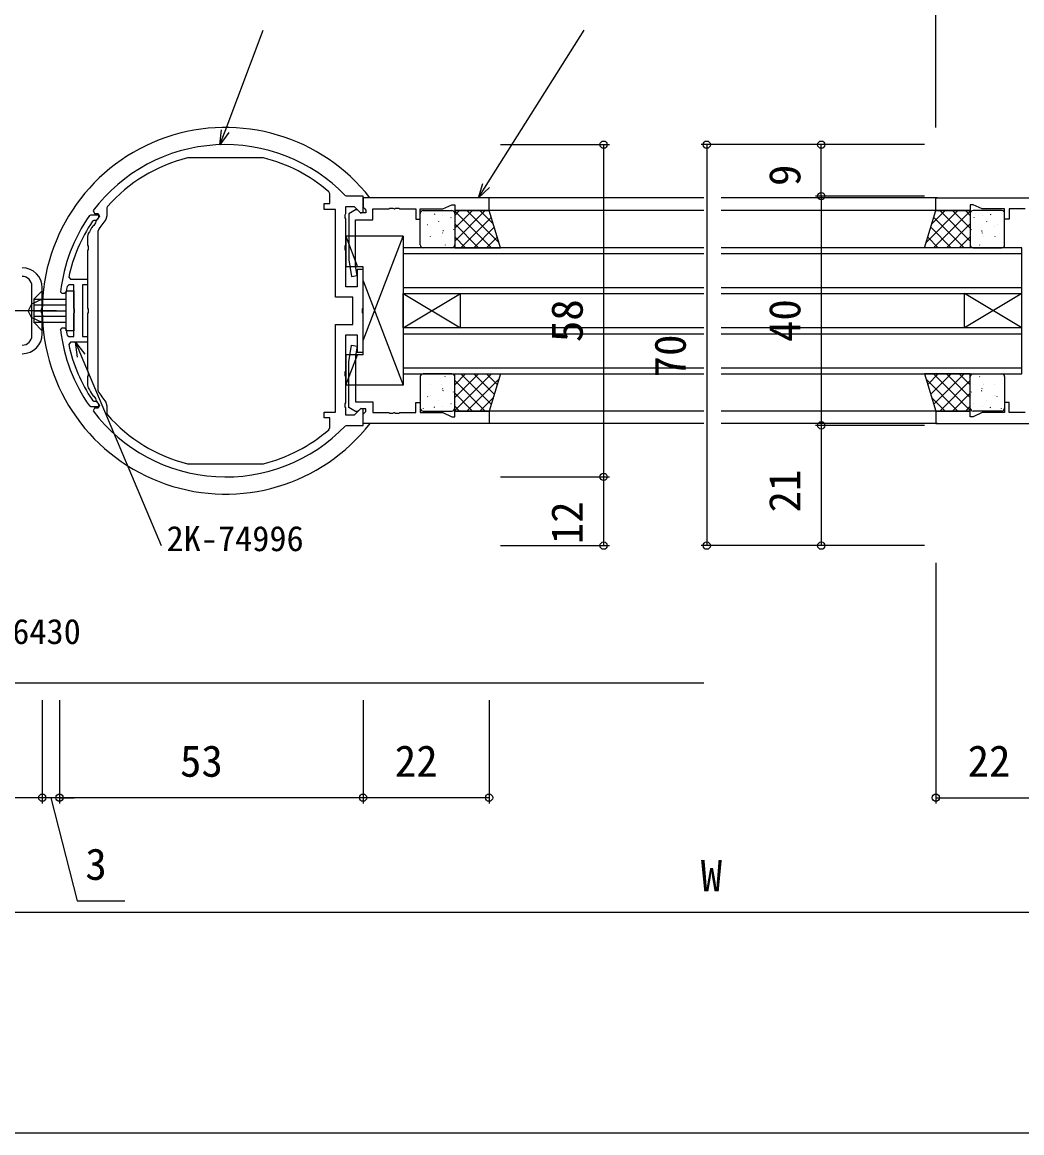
# Model space of a CAD drawing. Units: millimetres, scale not verified. Extents: x -437 to 438, y -344 to 341.
# Drawn here: x 85.8 to 260.3, y -343.7 to -149.8 of the extents above; entities that cross this region are included whole.
import ezdxf
from ezdxf.enums import TextEntityAlignment as Align

# ---------------------------------------------------------------- set-up
doc = ezdxf.new("R2010")
doc.units = ezdxf.units.MM
doc.header["$LTSCALE"] = 2
for name, color, linetype in [('0-2_YKK_11', 7, 'Continuous'), ('0-3_YKK_12', 2, 'Continuous'), ('0-4_YKK_13', 4, 'Continuous'), ('0-6_YKK_D', 6, 'Continuous'), ('0-7_YKK_ZWAK', 7, 'Continuous')]:
    doc.layers.add(name, color=color, linetype=linetype)
doc.styles.add('ＭＳ ゴシック', font='')
doc.styles.get('ＭＳ ゴシック').set_extended_font_data('MS Gothic')

msp = doc.modelspace()

# ---------------------------------------------------------------- linework, layer by layer
at = {"layer": '0-2_YKK_11'}
for p, q in [((99.046, -186.187), (99, -186.347)), ((87.5, -204.504), (87.5, -195.904))]:
    msp.add_line(p, q, dxfattribs=at)
for points in [[(127.921, -173.513), (127.848, -173.504), (114.752, -173.504), (114.679, -173.513)], [(139.328, -220.97), (139.5, -220.593), (139.5, -218.904), (138.5, -218.904), (138.5, -217.904), (140.5, -217.904), (140.5, -202.604), (143.5, -202.604), (143.5, -197.804), (140.5, -197.804), (140.5, -182.504), (138.5, -182.504), (138.5, -181.504), (139.5, -181.504), (139.5, -179.815), (139.328, -179.437)], [(142.212, -220.296), (142.428, -220.204), (145.3, -220.204), (145.3, -217.403), (144.93, -217.25), (143.776, -218.404), (142.3, -218.404), (142.3, -217.162), (142.18, -216.979), (142.18, -216.429), (142.3, -216.245), (142.3, -211.662), (142.18, -211.479), (142.18, -210.929), (142.3, -210.745), (142.3, -204.404), (144.3, -204.404), (144.3, -207.404), (145.3, -207.404), (145.3, -200.662), (145.18, -200.479), (145.18, -199.929), (145.3, -199.745), (145.3, -193.004), (144.3, -193.004), (144.3, -196.004), (142.3, -196.004), (142.3, -189.662), (142.18, -189.479), (142.18, -188.929), (142.3, -188.745), (142.3, -184.162), (142.18, -183.979), (142.18, -183.429), (142.3, -183.245), (142.3, -182.004), (143.776, -182.004), (144.93, -183.158), (145.3, -183.004), (145.3, -180.204)], [(145.3, -180.204), (142.428, -180.204), (142.212, -180.112)], [(100.675, -182.014), (100.6, -182.213), (100.6, -183.639), (100.395, -184.245)], [(260.892, -182.435), (258.1, -182.435), (258.1, -184.205), (257.3, -184.205), (257.3, -182.435), (253.365, -182.435), (251.8, -181.705), (251.3, -181.705), (251.3, -182.705), (245.3, -182.705), (245.3, -180.505), (267.3, -180.505)], [(97.536, -183.582), (97.782, -183.454), (99.1, -183.454), (99.1, -183.876), (99.043, -184.052)], [(98.161, -182.723), (98.4, -183.204), (99.075, -183.204), (99.315, -183.684)], [(98.846, -184.327), (98.601, -184.454), (98.309, -184.454), (98.06, -184.586)], [(98.625, -184.644), (98.621, -184.864), (98.319, -185.321), (98.118, -185.411)], [(97.328, -186.727), (97.2, -187.218), (97.2, -188.745), (97.32, -188.929), (97.32, -189.479), (97.2, -189.662)], [(99, -186.347), (99, -214.06), (99.046, -214.22)], [(97.2, -189.662), (97.2, -199.745), (97.32, -199.929), (97.32, -200.479), (97.2, -200.662), (97.2, -210.745), (97.32, -210.929), (97.32, -211.479), (97.2, -211.662), (97.2, -213.19), (97.328, -213.68)], [(93.624, -204.449), (93.92, -204.704), (94.8, -204.704), (94.8, -200.662), (94.92, -200.479), (94.92, -199.929), (94.8, -199.745), (94.8, -195.704), (93.92, -195.704), (93.624, -195.958)], [(93.921, -194.341), (94.214, -194.704), (97.2, -194.704), (97.2, -195.704), (96.3, -195.704)], [(96.3, -195.704), (96.3, -204.704), (97.2, -204.704), (97.2, -205.704), (94.214, -205.704), (93.921, -206.066)], [(89.3, -204.204), (89.3, -200.662), (89.18, -200.479), (89.18, -199.929), (89.3, -199.745), (89.3, -196.204)], [(93.491, -196.939), (93.193, -197.204), (92.79, -197.204), (92.492, -196.869)], [(92.492, -203.538), (92.79, -203.204), (93.193, -203.204), (93.491, -203.469)], [(98.118, -214.996), (98.319, -215.086), (98.621, -215.543), (98.625, -215.763)], [(99.043, -216.355), (99.1, -216.531), (99.1, -216.954), (97.782, -216.954), (97.536, -216.826)], [(98.06, -215.821), (98.309, -215.954), (98.601, -215.954), (98.846, -216.08)], [(99.315, -216.723), (99.075, -217.204), (98.4, -217.204), (98.161, -217.685)], [(100.395, -216.162), (100.6, -216.769), (100.6, -218.195), (100.675, -218.393)], [(260.892, -217.975), (258.1, -217.975), (258.1, -216.205), (257.3, -216.205), (257.3, -217.975), (253.365, -217.975), (251.8, -218.705), (251.3, -218.705), (251.3, -217.705), (245.3, -217.705), (245.3, -219.905), (267.3, -219.905)], [(114.679, -226.895), (114.752, -226.904), (127.848, -226.904), (127.921, -226.895)]]:
    msp.add_lwpolyline(points, dxfattribs=at)
for points in [[(167.3, -180.505), (145.3, -180.505), (145.3, -182.135), (145.6, -182.435), (145.8, -182.635), (145.8, -183.105), (144.85, -183.105), (144.35, -182.605), (144.012, -182.605), (142.8, -183.305), (142.8, -191.313), (143.308, -194.192), (144.292, -194.018), (144, -192.36), (144, -184.305), (147, -184.305), (147, -182.435), (149.792, -182.435), (149.975, -182.315), (150.525, -182.315), (150.708, -182.435), (150.792, -182.435), (150.975, -182.315), (151.525, -182.315), (151.708, -182.435), (154.5, -182.435), (154.5, -184.205), (155.3, -184.205), (155.3, -182.435), (159.235, -182.435), (160.8, -181.705), (161.3, -181.705), (161.3, -182.705), (167.3, -182.705)], [(167.3, -219.905), (145.3, -219.905), (145.3, -218.275), (145.6, -217.975), (145.8, -217.775), (145.8, -217.305), (144.85, -217.305), (144.35, -217.805), (144.012, -217.805), (142.8, -217.105), (142.8, -209.097), (143.308, -206.218), (144.292, -206.392), (144, -208.05), (144, -216.105), (147, -216.105), (147, -217.975), (149.792, -217.975), (149.975, -218.095), (150.525, -218.095), (150.708, -217.975), (150.792, -217.975), (150.975, -218.095), (151.525, -218.095), (151.708, -217.975), (154.5, -217.975), (154.5, -216.205), (155.3, -216.205), (155.3, -217.975), (159.235, -217.975), (160.8, -218.705), (161.3, -218.705), (161.3, -217.705), (167.3, -217.705)]]:
    msp.add_lwpolyline(points, close=True, dxfattribs=at)
for centre, radius, start, end in [((121.3, -200.204), 29, 43.85476, 142.93022), ((121.3, -200.204), 27.5, 103.93056, 138.59038), ((121.3, -200.204), 27.5, 49.03821, 76.06945), ((121.3, -200.204), 29, 145.02836, 173.39739), ((121.3, -200.204), 27.5, 143.07854, 145.54169), ((121.299, -200.203), 27.499, 144.03263, 144.73639), ((121.3, -200.204), 28, 146.09886, 167.9136), ((121.3, -200.204), 27.5, 147.45827, 150.65657), ((121.3, -200.204), 26.3, 142.64316, 147.79577), ((85.8, -196.204), 3.5, 0.00001, 89.99999), ((85.8, -195.904), 1.7, 0.00001, 89.99999), ((121.3, -200.204), 28, 171.2789, 173.30361), ((121.3, -200.204), 29, 186.60261, 214.97164), ((121.3, -200.204), 28, 186.69639, 188.7211), ((85.8, -204.204), 3.5, 270.00001, 359.99999), ((85.8, -204.504), 1.7, 270.00001, 359.99999), ((121.3, -200.204), 28, 192.0864, 213.90114), ((121.3, -200.204), 27.5, 209.34343, 212.54173), ((121.3, -200.204), 26.3, 212.20423, 217.35684), ((121.3, -200.204), 27.5, 214.45831, 216.92146), ((121.299, -200.204), 27.499, 215.26361, 215.96737), ((121.3, -200.204), 29, 217.06978, 316.14524), ((121.3, -200.204), 27.5, 221.40962, 256.06944), ((121.3, -200.204), 27.5, 283.93055, 310.96179)]:
    msp.add_arc(centre, radius, start, end, dxfattribs=at)
at = {"layer": '0-3_YKK_12'}
for p, q in [((204.8, -180.505), (167, -180.505)), ((245.6, -180.505), (207.8, -180.505)), ((204.8, -182.705), (167.1, -182.705)), ((245.5, -182.705), (207.8, -182.705)), ((152.3, -190.205), (204.8, -190.205)), ((207.8, -190.205), (260.3, -190.205)), ((204.8, -196.205), (152.3, -196.205)), ((152.3, -197.205), (204.8, -197.205)), ((152.3, -203.205), (152.3, -197.205)), ((152.3, -203.205), (162.3, -197.205)), ((152.3, -197.205), (162.3, -203.205)), ((162.3, -203.205), (162.3, -197.205)), ((260.3, -196.205), (207.8, -196.205)), ((250.3, -203.205), (250.3, -197.205)), ((260.3, -203.205), (250.3, -197.205)), ((260.3, -197.205), (250.3, -203.205)), ((260.3, -203.205), (260.3, -197.205)), ((152.3, -204.205), (204.8, -204.205)), ((207.8, -204.205), (260.3, -204.205)), ((204.8, -210.205), (152.3, -210.205)), ((152.3, -211.205), (204.8, -211.205)), ((260.3, -210.205), (207.8, -210.205)), ((204.8, -217.705), (167.1, -217.705)), ((245.5, -217.705), (207.8, -217.705)), ((204.8, -219.905), (167, -219.905)), ((245.6, -219.905), (207.8, -219.905)), ((204.8, -265.2), (58.3, -265.2))]:
    msp.add_line(p, q, dxfattribs=at)
for points in [[(204.8, -189.205), (152.3, -189.205), (152.3, -197.205)], [(207.8, -197.205), (260.3, -197.205), (260.3, -189.205), (207.8, -189.205)], [(204.8, -203.205), (152.3, -203.205), (152.3, -211.205)], [(207.8, -211.205), (260.3, -211.205), (260.3, -203.205), (207.8, -203.205)]]:
    msp.add_lwpolyline(points, dxfattribs=at)
at = {"layer": '0-4_YKK_13'}
for p, q in [((155.3, -188.705), (155.3, -183.205)), ((155.8, -182.705), (160.8, -182.705)), ((155.864, -183.149), (155.84, -183.193)), ((157.808, -183.341), (157.72, -183.388)), ((159.223, -183.513), (159.215, -183.519)), ((160.679, -183.939), (160.655, -183.983)), ((166.634, -182.705), (161.3, -188.039)), ((164.389, -182.705), (161.3, -185.794)), ((162.144, -182.705), (161.3, -183.549)), ((167.702, -189.205), (161.3, -182.803)), ((161.3, -183.205), (161.3, -188.705)), ((167.672, -183.912), (162.379, -189.205)), ((169.012, -188.27), (163.447, -182.705)), ((168.015, -185.027), (165.692, -182.705)), ((243.588, -188.27), (249.153, -182.705)), ((244.585, -185.027), (246.908, -182.705)), ((244.898, -189.205), (251.3, -182.803)), ((244.928, -183.912), (250.221, -189.205)), ((245.966, -182.705), (251.3, -188.039)), ((248.211, -182.705), (251.3, -185.794)), ((250.456, -182.705), (251.3, -183.549)), ((251.3, -183.205), (251.3, -188.705)), ((256.8, -182.705), (251.8, -182.705)), ((251.921, -183.939), (251.945, -183.983)), ((253.377, -183.513), (253.385, -183.519)), ((254.792, -183.341), (254.88, -183.388)), ((256.736, -183.149), (256.76, -183.193)), ((257.3, -188.705), (257.3, -183.205)), ((156.598, -185.174), (156.574, -185.218)), ((157.018, -185.487), (157.01, -185.494)), ((158.488, -184.582), (158.464, -184.626)), ((161.112, -186.016), (161.088, -186.06)), ((161.205, -185.332), (161.198, -185.338)), ((165.457, -189.205), (161.3, -185.048)), ((168.2, -185.629), (164.624, -189.205)), ((244.4, -185.629), (247.976, -189.205)), ((247.143, -189.205), (251.3, -185.048)), ((251.395, -185.332), (251.402, -185.338)), ((251.488, -186.016), (251.512, -186.06)), ((254.112, -184.582), (254.136, -184.626)), ((255.582, -185.487), (255.59, -185.494)), ((256.002, -185.174), (256.026, -185.218)), ((152.299, -187.205), (142.3, -187.205)), ((142.3, -187.205), (142.3, -192.505)), ((142.3, -187.205), (144.338, -192.505)), ((145.3, -205.404), (152.299, -187.205)), ((157.03, -187.25), (157.006, -187.294)), ((159.038, -187.273), (159.03, -187.28)), ((159.222, -186.607), (159.198, -186.651)), ((159.333, -186.23), (159.245, -186.277)), ((163.212, -189.205), (161.3, -187.293)), ((168.728, -187.346), (166.87, -189.205)), ((243.872, -187.346), (245.73, -189.205)), ((249.388, -189.205), (251.3, -187.293)), ((253.267, -186.23), (253.355, -186.277)), ((253.378, -186.607), (253.402, -186.651)), ((253.562, -187.273), (253.57, -187.28)), ((255.57, -187.25), (255.594, -187.294)), ((160.8, -189.205), (155.8, -189.205)), ((159.654, -188.684), (159.63, -188.728)), ((169.256, -189.063), (169.115, -189.205)), ((243.344, -189.063), (243.485, -189.205)), ((251.8, -189.205), (256.8, -189.205)), ((252.946, -188.684), (252.97, -188.728)), ((145.3, -192.505), (142.3, -192.505)), ((145.3, -207.905), (145.3, -192.505)), ((145.3, -195.005), (152.299, -213.205)), ((87.798, -198.202), (93.5, -198.203)), ((93.5, -199.203), (87.798, -199.202)), ((91.8, -200.204), (51.8, -200.204)), ((87.798, -200.202), (93.5, -200.203)), ((93.5, -201.203), (87.798, -201.202)), ((87.798, -202.202), (93.5, -202.203)), ((89.3, -203.704), (87.8, -202.204)), ((145.3, -207.905), (142.3, -207.905)), ((142.3, -207.905), (142.3, -213.205)), ((142.3, -213.205), (144.338, -207.905)), ((160.8, -211.205), (155.8, -211.205)), ((167.702, -211.205), (161.3, -217.607)), ((165.457, -211.205), (161.3, -215.361)), ((163.212, -211.205), (161.3, -213.116)), ((167.672, -216.497), (162.379, -211.205)), ((168.2, -214.78), (164.624, -211.205)), ((168.728, -213.063), (166.87, -211.205)), ((169.256, -211.346), (169.115, -211.205)), ((243.344, -211.346), (243.485, -211.205)), ((243.872, -213.063), (245.73, -211.205)), ((244.4, -214.78), (247.976, -211.205)), ((244.898, -211.205), (251.3, -217.607)), ((244.928, -216.497), (250.221, -211.205)), ((247.143, -211.205), (251.3, -215.361)), ((249.388, -211.205), (251.3, -213.116)), ((251.8, -211.205), (256.8, -211.205)), ((155.3, -211.705), (155.3, -217.205)), ((157.03, -213.159), (157.006, -213.115)), ((159.038, -213.136), (159.03, -213.129)), ((159.654, -211.726), (159.63, -211.682)), ((161.3, -217.205), (161.3, -211.705)), ((166.634, -217.705), (161.3, -212.37)), ((169.012, -212.139), (163.447, -217.705)), ((243.588, -212.139), (249.153, -217.705)), ((245.966, -217.705), (251.3, -212.37)), ((251.3, -217.205), (251.3, -211.705)), ((252.946, -211.726), (252.97, -211.682)), ((253.562, -213.136), (253.57, -213.129)), ((255.57, -213.159), (255.594, -213.115)), ((257.3, -211.705), (257.3, -217.205)), ((156.598, -215.236), (156.574, -215.192)), ((157.018, -214.922), (157.01, -214.915)), ((159.222, -213.802), (159.198, -213.758)), ((159.333, -214.179), (159.245, -214.132)), ((161.112, -214.394), (161.088, -214.35)), ((161.205, -215.078), (161.198, -215.071)), ((164.389, -217.705), (161.3, -214.615)), ((248.211, -217.705), (251.3, -214.615)), ((251.395, -215.078), (251.402, -215.071)), ((251.488, -214.394), (251.512, -214.35)), ((253.267, -214.179), (253.355, -214.132)), ((253.378, -213.802), (253.402, -213.758)), ((255.582, -214.922), (255.59, -214.915)), ((256.002, -215.236), (256.026, -215.192)), ((157.808, -217.069), (157.72, -217.022)), ((158.488, -215.827), (158.464, -215.783)), ((159.223, -216.897), (159.215, -216.89)), ((160.679, -216.47), (160.655, -216.426)), ((162.144, -217.705), (161.3, -216.86)), ((168.015, -215.382), (165.692, -217.705)), ((244.585, -215.382), (246.908, -217.705)), ((250.456, -217.705), (251.3, -216.86)), ((251.921, -216.47), (251.945, -216.426)), ((253.377, -216.897), (253.385, -216.89)), ((254.112, -215.827), (254.136, -215.783)), ((254.792, -217.069), (254.88, -217.022)), ((155.8, -217.705), (160.8, -217.705)), ((155.864, -217.261), (155.84, -217.217)), ((256.8, -217.705), (251.8, -217.705)), ((256.736, -217.261), (256.76, -217.217))]:
    msp.add_line(p, q, dxfattribs=at)
for points in [[(169.3, -189.205), (167.3, -182.705), (161.3, -182.705), (161.3, -189.205)], [(243.3, -189.205), (245.3, -182.705), (251.3, -182.705), (251.3, -189.205)], [(93.499, -203.703), (93.501, -196.703), (94.801, -196.704), (94.799, -203.704)], [(169.3, -211.205), (167.3, -217.705), (161.3, -217.705), (161.3, -211.205)], [(243.3, -211.205), (245.3, -217.705), (251.3, -217.705), (251.3, -211.205)]]:
    msp.add_lwpolyline(points, close=True, dxfattribs=at)
for points in [[(152.299, -187.205), (152.299, -213.205), (142.3, -213.205)], [(89.3, -203.704), (89.3, -196.704), (87.8, -198.204), (87.8, -202.204)], [(89.3, -198.154), (87.444, -199.059), (86.836, -200.204)], [(89.3, -202.254), (87.444, -201.349), (86.836, -200.204)]]:
    msp.add_lwpolyline(points, dxfattribs=at)
for centre, radius, start, end in [((121.3, -200.207), 32, 38.00596, 322.01126), ((155.8, -183.205), 0.5, 90, 180), ((160.8, -183.205), 0.5, 0, 90), ((251.8, -183.205), 0.5, 90, 180), ((256.8, -183.205), 0.5, 0, 90), ((155.8, -188.705), 0.5, 180, 270), ((160.8, -188.705), 0.5, 270, 0), ((251.8, -188.705), 0.5, 180, 270), ((256.8, -188.705), 0.5, 270, 0), ((155.8, -211.705), 0.5, 90, 180), ((160.8, -211.705), 0.5, 0, 90), ((251.8, -211.705), 0.5, 90, 180), ((256.8, -211.705), 0.5, 0, 90), ((155.8, -217.205), 0.5, 180, 270), ((160.8, -217.205), 0.5, 270, 0), ((251.8, -217.205), 0.5, 180, 270), ((256.8, -217.205), 0.5, 270, 0)]:
    msp.add_arc(centre, radius, start, end, dxfattribs=at)
at = {"layer": '0-6_YKK_D'}
for p, q in [((245.3, -168.204), (245.3, -114.2)), ((169.3, -171.204), (188.3, -171.204)), ((187.3, -171.204), (187.3, -229.204)), ((243.3, -171.204), (204.3, -171.204)), ((205.3, -171.204), (205.3, -241.204)), ((243.3, -171.204), (224.3, -171.204)), ((225.3, -180.205), (225.3, -171.204)), ((243.3, -180.205), (224.3, -180.205)), ((243.3, -180.205), (224.3, -180.205)), ((225.3, -180.205), (225.3, -220.205)), ((243.3, -220.205), (224.3, -220.205)), ((243.3, -220.205), (224.3, -220.205)), ((225.3, -220.205), (225.3, -241.204)), ((169.3, -229.204), (188.3, -229.204)), ((169.3, -229.204), (188.3, -229.204)), ((187.3, -229.204), (187.3, -241.204)), ((169.3, -241.204), (188.3, -241.204)), ((243.3, -241.204), (204.3, -241.204)), ((243.3, -241.204), (224.3, -241.204)), ((245.3, -244.204), (245.3, -286.2)), ((89.3, -268.2), (89.3, -286.2)), ((89.3, -268.2), (89.3, -286.2)), ((92.3, -268.2), (92.3, -286.2)), ((92.3, -268.2), (92.3, -286.2)), ((145.3, -268.2), (145.3, -286.2)), ((145.3, -268.2), (145.3, -286.2)), ((167.3, -268.2), (167.3, -286.2)), ((89.3, -285.2), (58.3, -285.2)), ((89.3, -285.2), (86.75, -285.2)), ((92.3, -285.2), (89.3, -285.2)), ((92.3, -285.2), (89.3, -285.2)), ((92.3, -285.2), (94.85, -285.2)), ((145.3, -285.2), (92.3, -285.2)), ((167.3, -285.2), (145.3, -285.2)), ((245.3, -285.2), (267.3, -285.2)), ((65.3, -305.2), (351.3, -305.2))]:
    msp.add_line(p, q, dxfattribs=at)
for points in [[(120.315, -171.22), (121.216, -168.835), (127.872, -151.204)], [(165.445, -180.505), (166.805, -178.348), (183.927, -151.204)], [(121.855, -169.076), (120.315, -171.22), (120.576, -168.593)], [(167.383, -178.712), (165.445, -180.505), (166.227, -177.983)], [(95.452, -208.319), (95.089, -205.704), (96.711, -207.787)], [(95.089, -205.704), (96.081, -208.053), (110.086, -241.204)], [(90.8, -285.2), (95.375, -303.2), (103.722, -303.2)]]:
    msp.add_lwpolyline(points, dxfattribs=at)
for centre in [(187.3, -171.204), (205.3, -171.204), (225.3, -171.204), (225.3, -180.205), (225.3, -180.205), (225.3, -220.205), (225.3, -220.205), (187.3, -229.204), (187.3, -229.204), (187.3, -241.204), (205.3, -241.204), (225.3, -241.204), (89.3, -285.2), (89.3, -285.2), (92.3, -285.2), (92.3, -285.2), (145.3, -285.2), (145.3, -285.2), (167.3, -285.2), (245.3, -285.2)]:
    msp.add_circle(centre, 0.637, dxfattribs=at)
at = {"layer": '0-7_YKK_ZWAK'}
msp.add_lwpolyline([(-436.7, -343.7), (438.3, -343.7), (438.3, 306.3)], dxfattribs=at)

# ---------------------------------------------------------------- texts
at = {"layer": '0-6_YKK_D', "style": 'ＭＳ ゴシック'}
for s, p in [('9', (223.3, -178.431)), ('58', (185.3, -205.68)), ('40', (223.3, -205.659)), ('70', (203.3, -211.829)), ('21', (223.3, -235.413)), ('12', (185.3, -240.957))]:
    msp.add_text(s, height=5.499, rotation=90, dxfattribs=at).set_placement(p, align=Align.BOTTOM_LEFT)
for s, height, p in [('2K-74996', 4.399, (110.997, -243.484)), ('2K-76430', 4.399, (72.09, -259.704)), ('53', 5.499, (113.345, -283.2)), ('22', 5.499, (150.845, -283.2)), ('22', 5.499, (250.845, -283.2)), ('3', 5.499, (96.821, -301.2)), ('W', 5.499, (204.252, -303.2))]:
    msp.add_text(s, height=height, dxfattribs=at).set_placement(p, align=Align.BOTTOM_LEFT)

doc.saveas('drawing.dxf')
